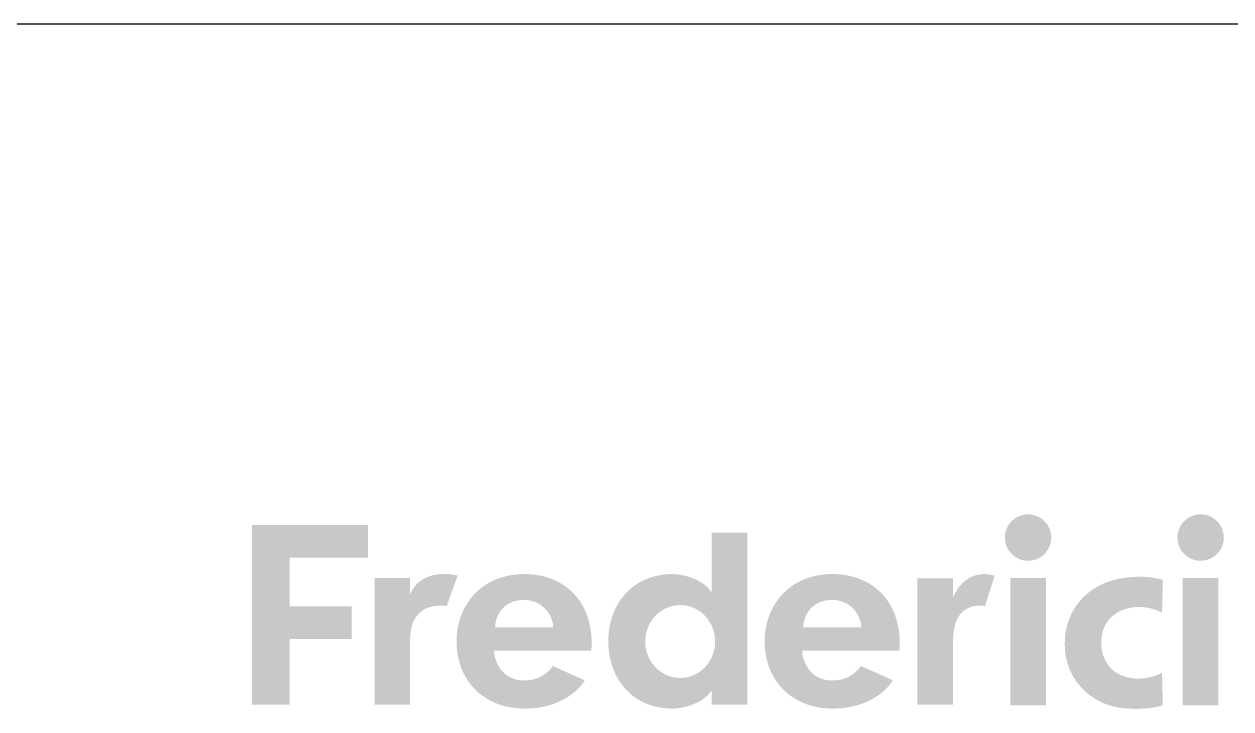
# Model space of a CAD drawing. Header units: millimetres. Extents: x 0 to 2575, y 0 to 3642.
# Drawn here: x 2131.1 to 2414.4, y 190.6 to 351.4 of the extents above; entities that cross this region are included whole.
import ezdxf

# ---------------------------------------------------------------- set-up
doc = ezdxf.new("R2010")
doc.units = ezdxf.units.MM
doc.layers.add('4501 Delphi Corner module 120 x 85 cm - L', color=7, linetype='Continuous', true_color=0x000000)

msp = doc.modelspace()

# ---------------------------------------------------------------- hatches: boundary and pattern name
at = {"layer": '4501 Delphi Corner module 120 x 85 cm - L', "true_color": 0x1d1d1b, "extrusion": (0, 0, -1)}
for points in [[(-2366.83, 225.42), (-2366.69, 225.42), (-2366.55, 225.43), (-2366.41, 225.44), (-2366.27, 225.45), (-2366.14, 225.47), (-2366, 225.49), (-2365.87, 225.51), (-2365.73, 225.53), (-2365.6, 225.56), (-2365.47, 225.59), (-2365.34, 225.63), (-2365.21, 225.67), (-2365.08, 225.71), (-2364.96, 225.75), (-2364.83, 225.8), (-2364.71, 225.85), (-2364.59, 225.9), (-2364.47, 225.96), (-2364.35, 226.02), (-2364.24, 226.08), (-2364.12, 226.15), (-2364.01, 226.21), (-2363.9, 226.28), (-2363.79, 226.35), (-2363.68, 226.43), (-2363.57, 226.51), (-2363.47, 226.59), (-2363.37, 226.67), (-2363.27, 226.75), (-2363.17, 226.84), (-2363.07, 226.93), (-2362.98, 227.02), (-2362.89, 227.11), (-2362.8, 227.21), (-2362.71, 227.31), (-2362.63, 227.41), (-2362.55, 227.51), (-2362.47, 227.61), (-2362.39, 227.72), (-2362.32, 227.82), (-2362.24, 227.93), (-2362.17, 228.05), (-2362.11, 228.16), (-2362.04, 228.27), (-2361.98, 228.39), (-2361.92, 228.51), (-2361.87, 228.63), (-2361.81, 228.75), (-2361.76, 228.87), (-2361.72, 229), (-2361.67, 229.12), (-2361.63, 229.25), (-2361.59, 229.38), (-2361.56, 229.51), (-2361.53, 229.64), (-2361.5, 229.77), (-2361.47, 229.9), (-2361.45, 230.04), (-2361.43, 230.17), (-2361.41, 230.31), (-2361.4, 230.45), (-2361.39, 230.59), (-2361.39, 230.73), (-2361.39, 230.87), (-2361.39, 231.01), (-2361.39, 231.15), (-2361.4, 231.28), (-2361.41, 231.42), (-2361.43, 231.56), (-2361.45, 231.69), (-2361.47, 231.83), (-2361.5, 231.96), (-2361.53, 232.09), (-2361.56, 232.22), (-2361.59, 232.35), (-2361.63, 232.48), (-2361.67, 232.61), (-2361.72, 232.74), (-2361.76, 232.86), (-2361.81, 232.98), (-2361.87, 233.1), (-2361.92, 233.22), (-2361.98, 233.34), (-2362.04, 233.46), (-2362.11, 233.57), (-2362.17, 233.69), (-2362.24, 233.8), (-2362.32, 233.91), (-2362.39, 234.01), (-2362.47, 234.12), (-2362.55, 234.22), (-2362.63, 234.33), (-2362.71, 234.43), (-2362.8, 234.52), (-2362.89, 234.62), (-2362.98, 234.71), (-2363.07, 234.8), (-2363.17, 234.89), (-2363.27, 234.98), (-2363.37, 235.06), (-2363.47, 235.15), (-2363.57, 235.23), (-2363.68, 235.3), (-2363.79, 235.38), (-2363.9, 235.45), (-2364.01, 235.52), (-2364.12, 235.59), (-2364.24, 235.65), (-2364.35, 235.71), (-2364.47, 235.77), (-2364.59, 235.83), (-2364.71, 235.88), (-2364.83, 235.93), (-2364.96, 235.98), (-2365.08, 236.02), (-2365.21, 236.06), (-2365.34, 236.1), (-2365.47, 236.14), (-2365.6, 236.17), (-2365.73, 236.2), (-2365.87, 236.22), (-2366, 236.25), (-2366.14, 236.26), (-2366.27, 236.28), (-2366.41, 236.29), (-2366.55, 236.3), (-2366.69, 236.31), (-2366.83, 236.31), (-2366.97, 236.31), (-2367.11, 236.3), (-2367.25, 236.29), (-2367.38, 236.28), (-2367.52, 236.26), (-2367.66, 236.25), (-2367.79, 236.22), (-2367.92, 236.2), (-2368.06, 236.17), (-2368.19, 236.14), (-2368.32, 236.1), (-2368.44, 236.06), (-2368.57, 236.02), (-2368.7, 235.98), (-2368.82, 235.93), (-2368.94, 235.88), (-2369.07, 235.83), (-2369.19, 235.77), (-2369.3, 235.71), (-2369.42, 235.65), (-2369.53, 235.59), (-2369.65, 235.52), (-2369.76, 235.45), (-2369.87, 235.38), (-2369.98, 235.3), (-2370.08, 235.23), (-2370.19, 235.15), (-2370.29, 235.06), (-2370.39, 234.98), (-2370.49, 234.89), (-2370.58, 234.8), (-2370.67, 234.71), (-2370.77, 234.62), (-2370.85, 234.52), (-2370.94, 234.43), (-2371.03, 234.33), (-2371.11, 234.22), (-2371.19, 234.12), (-2371.27, 234.01), (-2371.34, 233.91), (-2371.41, 233.8), (-2371.48, 233.69), (-2371.55, 233.57), (-2371.61, 233.46), (-2371.67, 233.34), (-2371.73, 233.22), (-2371.79, 233.1), (-2371.84, 232.98), (-2371.89, 232.86), (-2371.94, 232.74), (-2371.98, 232.61), (-2372.03, 232.48), (-2372.06, 232.35), (-2372.1, 232.22), (-2372.13, 232.09), (-2372.16, 231.96), (-2372.19, 231.83), (-2372.21, 231.69), (-2372.23, 231.56), (-2372.24, 231.42), (-2372.25, 231.28), (-2372.26, 231.15), (-2372.27, 231.01), (-2372.27, 230.87), (-2372.27, 230.73), (-2372.26, 230.59), (-2372.25, 230.45), (-2372.24, 230.31), (-2372.23, 230.17), (-2372.21, 230.04), (-2372.19, 229.9), (-2372.16, 229.77), (-2372.13, 229.64), (-2372.1, 229.51), (-2372.06, 229.38), (-2372.03, 229.25), (-2371.98, 229.12), (-2371.94, 229), (-2371.89, 228.87), (-2371.84, 228.75), (-2371.79, 228.63), (-2371.73, 228.51), (-2371.67, 228.39), (-2371.61, 228.27), (-2371.55, 228.16), (-2371.48, 228.05), (-2371.41, 227.93), (-2371.34, 227.82), (-2371.27, 227.72), (-2371.19, 227.61), (-2371.11, 227.51), (-2371.03, 227.41), (-2370.94, 227.31), (-2370.85, 227.21), (-2370.77, 227.11), (-2370.67, 227.02), (-2370.58, 226.93), (-2370.49, 226.84), (-2370.39, 226.75), (-2370.29, 226.67), (-2370.19, 226.59), (-2370.08, 226.51), (-2369.98, 226.43), (-2369.87, 226.35), (-2369.76, 226.28), (-2369.65, 226.21), (-2369.53, 226.15), (-2369.42, 226.08), (-2369.3, 226.02), (-2369.19, 225.96), (-2369.07, 225.9), (-2368.94, 225.85), (-2368.82, 225.8), (-2368.7, 225.75), (-2368.57, 225.71), (-2368.44, 225.67), (-2368.32, 225.63), (-2368.19, 225.59), (-2368.06, 225.56), (-2367.92, 225.53), (-2367.79, 225.51), (-2367.66, 225.49), (-2367.52, 225.47), (-2367.38, 225.45), (-2367.25, 225.44), (-2367.11, 225.43), (-2366.97, 225.42)], [(-2407.34, 225.42), (-2407.2, 225.42), (-2407.06, 225.43), (-2406.92, 225.44), (-2406.78, 225.45), (-2406.64, 225.47), (-2406.51, 225.49), (-2406.37, 225.51), (-2406.24, 225.53), (-2406.11, 225.56), (-2405.98, 225.59), (-2405.85, 225.63), (-2405.72, 225.67), (-2405.59, 225.71), (-2405.47, 225.75), (-2405.34, 225.8), (-2405.22, 225.85), (-2405.1, 225.9), (-2404.98, 225.96), (-2404.86, 226.02), (-2404.74, 226.08), (-2404.63, 226.15), (-2404.52, 226.21), (-2404.4, 226.28), (-2404.3, 226.35), (-2404.19, 226.43), (-2404.08, 226.51), (-2403.98, 226.59), (-2403.88, 226.67), (-2403.78, 226.75), (-2403.68, 226.84), (-2403.58, 226.93), (-2403.49, 227.02), (-2403.4, 227.11), (-2403.31, 227.21), (-2403.22, 227.31), (-2403.14, 227.41), (-2403.06, 227.51), (-2402.98, 227.61), (-2402.9, 227.72), (-2402.82, 227.82), (-2402.75, 227.93), (-2402.68, 228.05), (-2402.62, 228.16), (-2402.55, 228.27), (-2402.49, 228.39), (-2402.43, 228.51), (-2402.38, 228.63), (-2402.32, 228.75), (-2402.27, 228.87), (-2402.22, 229), (-2402.18, 229.12), (-2402.14, 229.25), (-2402.1, 229.38), (-2402.07, 229.51), (-2402.03, 229.64), (-2402, 229.77), (-2401.98, 229.9), (-2401.96, 230.04), (-2401.94, 230.17), (-2401.92, 230.31), (-2401.91, 230.45), (-2401.9, 230.59), (-2401.9, 230.73), (-2401.89, 230.87), (-2401.9, 231.01), (-2401.9, 231.15), (-2401.91, 231.28), (-2401.92, 231.42), (-2401.94, 231.56), (-2401.96, 231.69), (-2401.98, 231.83), (-2402, 231.96), (-2402.03, 232.09), (-2402.07, 232.22), (-2402.1, 232.35), (-2402.14, 232.48), (-2402.18, 232.61), (-2402.22, 232.74), (-2402.27, 232.86), (-2402.32, 232.98), (-2402.38, 233.1), (-2402.43, 233.22), (-2402.49, 233.34), (-2402.55, 233.46), (-2402.62, 233.57), (-2402.68, 233.69), (-2402.75, 233.8), (-2402.82, 233.91), (-2402.9, 234.01), (-2402.98, 234.12), (-2403.06, 234.22), (-2403.14, 234.33), (-2403.22, 234.43), (-2403.31, 234.52), (-2403.4, 234.62), (-2403.49, 234.71), (-2403.58, 234.8), (-2403.68, 234.89), (-2403.78, 234.98), (-2403.88, 235.06), (-2403.98, 235.15), (-2404.08, 235.23), (-2404.19, 235.3), (-2404.3, 235.38), (-2404.4, 235.45), (-2404.52, 235.52), (-2404.63, 235.59), (-2404.74, 235.65), (-2404.86, 235.71), (-2404.98, 235.77), (-2405.1, 235.83), (-2405.22, 235.88), (-2405.34, 235.93), (-2405.47, 235.98), (-2405.59, 236.02), (-2405.72, 236.06), (-2405.85, 236.1), (-2405.98, 236.14), (-2406.11, 236.17), (-2406.24, 236.2), (-2406.37, 236.22), (-2406.51, 236.25), (-2406.64, 236.26), (-2406.78, 236.28), (-2406.92, 236.29), (-2407.06, 236.3), (-2407.2, 236.31), (-2407.34, 236.31), (-2407.48, 236.31), (-2407.62, 236.3), (-2407.75, 236.29), (-2407.89, 236.28), (-2408.03, 236.26), (-2408.16, 236.25), (-2408.3, 236.22), (-2408.43, 236.2), (-2408.56, 236.17), (-2408.69, 236.14), (-2408.82, 236.1), (-2408.95, 236.06), (-2409.08, 236.02), (-2409.21, 235.98), (-2409.33, 235.93), (-2409.45, 235.88), (-2409.57, 235.83), (-2409.69, 235.77), (-2409.81, 235.71), (-2409.93, 235.65), (-2410.04, 235.59), (-2410.16, 235.52), (-2410.27, 235.45), (-2410.38, 235.38), (-2410.48, 235.3), (-2410.59, 235.23), (-2410.69, 235.15), (-2410.8, 235.06), (-2410.9, 234.98), (-2410.99, 234.89), (-2411.09, 234.8), (-2411.18, 234.71), (-2411.27, 234.62), (-2411.36, 234.52), (-2411.45, 234.43), (-2411.53, 234.33), (-2411.62, 234.22), (-2411.7, 234.12), (-2411.77, 234.01), (-2411.85, 233.91), (-2411.92, 233.8), (-2411.99, 233.69), (-2412.06, 233.57), (-2412.12, 233.46), (-2412.18, 233.34), (-2412.24, 233.22), (-2412.3, 233.1), (-2412.35, 232.98), (-2412.4, 232.86), (-2412.45, 232.74), (-2412.49, 232.61), (-2412.53, 232.48), (-2412.57, 232.35), (-2412.61, 232.22), (-2412.64, 232.09), (-2412.67, 231.96), (-2412.69, 231.83), (-2412.72, 231.69), (-2412.74, 231.56), (-2412.75, 231.42), (-2412.76, 231.28), (-2412.77, 231.15), (-2412.78, 231.01), (-2412.78, 230.87), (-2412.78, 230.73), (-2412.77, 230.59), (-2412.76, 230.45), (-2412.75, 230.31), (-2412.74, 230.17), (-2412.72, 230.04), (-2412.69, 229.9), (-2412.67, 229.77), (-2412.64, 229.64), (-2412.61, 229.51), (-2412.57, 229.38), (-2412.53, 229.25), (-2412.49, 229.12), (-2412.45, 229), (-2412.4, 228.87), (-2412.35, 228.75), (-2412.3, 228.63), (-2412.24, 228.51), (-2412.18, 228.39), (-2412.12, 228.27), (-2412.06, 228.16), (-2411.99, 228.05), (-2411.92, 227.93), (-2411.85, 227.82), (-2411.77, 227.72), (-2411.7, 227.61), (-2411.62, 227.51), (-2411.53, 227.41), (-2411.45, 227.31), (-2411.36, 227.21), (-2411.27, 227.11), (-2411.18, 227.02), (-2411.09, 226.93), (-2410.99, 226.84), (-2410.9, 226.75), (-2410.8, 226.67), (-2410.69, 226.59), (-2410.59, 226.51), (-2410.48, 226.43), (-2410.38, 226.35), (-2410.27, 226.28), (-2410.16, 226.21), (-2410.04, 226.15), (-2409.93, 226.08), (-2409.81, 226.02), (-2409.69, 225.96), (-2409.57, 225.9), (-2409.45, 225.85), (-2409.33, 225.8), (-2409.21, 225.75), (-2409.08, 225.71), (-2408.95, 225.67), (-2408.82, 225.63), (-2408.69, 225.59), (-2408.56, 225.56), (-2408.43, 225.53), (-2408.3, 225.51), (-2408.16, 225.49), (-2408.03, 225.47), (-2407.89, 225.45), (-2407.75, 225.44), (-2407.62, 225.43), (-2407.48, 225.42)], [(-2371.01, 191.44), (-2362.65, 191.44), (-2362.65, 221.36), (-2371.01, 221.36)], [(-2398.29, 199.12), (-2397.97, 198.95), (-2397.64, 198.8), (-2397.31, 198.66), (-2396.97, 198.52), (-2396.62, 198.4), (-2396.28, 198.29), (-2395.92, 198.18), (-2395.57, 198.09), (-2395.21, 198.01), (-2394.86, 197.94), (-2394.49, 197.88), (-2394.13, 197.83), (-2393.77, 197.79), (-2393.41, 197.76), (-2393.04, 197.74), (-2392.68, 197.74), (-2392.46, 197.74), (-2392.24, 197.75), (-2392.02, 197.76), (-2391.8, 197.77), (-2391.59, 197.79), (-2391.37, 197.82), (-2391.16, 197.84), (-2390.95, 197.88), (-2390.74, 197.91), (-2390.53, 197.95), (-2390.33, 198), (-2390.12, 198.05), (-2389.92, 198.1), (-2389.72, 198.16), (-2389.53, 198.22), (-2389.33, 198.29), (-2389.14, 198.36), (-2388.95, 198.43), (-2388.76, 198.51), (-2388.58, 198.59), (-2388.39, 198.67), (-2388.21, 198.76), (-2388.04, 198.86), (-2387.86, 198.95), (-2387.69, 199.05), (-2387.52, 199.16), (-2387.36, 199.27), (-2387.2, 199.38), (-2387.04, 199.49), (-2386.88, 199.61), (-2386.73, 199.73), (-2386.58, 199.86), (-2386.49, 199.95), (-2386.4, 200.04), (-2386.3, 200.14), (-2386.2, 200.24), (-2386.09, 200.36), (-2385.99, 200.48), (-2385.88, 200.6), (-2385.78, 200.74), (-2385.67, 200.88), (-2385.56, 201.02), (-2385.45, 201.18), (-2385.35, 201.34), (-2385.24, 201.51), (-2385.14, 201.68), (-2385.03, 201.87), (-2384.94, 202.06), (-2384.84, 202.26), (-2384.75, 202.46), (-2384.66, 202.68), (-2384.57, 202.9), (-2384.49, 203.13), (-2384.41, 203.36), (-2384.34, 203.61), (-2384.28, 203.86), (-2384.22, 204.12), (-2384.16, 204.39), (-2384.12, 204.67), (-2384.08, 204.96), (-2384.05, 205.25), (-2384.03, 205.55), (-2384.01, 205.86), (-2384.01, 206.18), (-2384.01, 206.49), (-2384.03, 206.79), (-2384.05, 207.08), (-2384.08, 207.36), (-2384.11, 207.64), (-2384.16, 207.9), (-2384.2, 208.16), (-2384.26, 208.41), (-2384.32, 208.66), (-2384.39, 208.89), (-2384.46, 209.12), (-2384.54, 209.34), (-2384.62, 209.55), (-2384.71, 209.76), (-2384.79, 209.96), (-2384.89, 210.15), (-2384.98, 210.33), (-2385.08, 210.5), (-2385.17, 210.67), (-2385.27, 210.83), (-2385.38, 210.99), (-2385.48, 211.14), (-2385.58, 211.28), (-2385.68, 211.41), (-2385.78, 211.54), (-2385.88, 211.66), (-2385.98, 211.77), (-2386.08, 211.88), (-2386.18, 211.98), (-2386.27, 212.07), (-2386.36, 212.16), (-2386.45, 212.24), (-2386.6, 212.38), (-2386.77, 212.52), (-2386.93, 212.65), (-2387.1, 212.78), (-2387.27, 212.9), (-2387.44, 213.02), (-2387.61, 213.14), (-2387.79, 213.25), (-2387.97, 213.36), (-2388.15, 213.46), (-2388.34, 213.56), (-2388.53, 213.65), (-2388.72, 213.74), (-2388.91, 213.82), (-2389.11, 213.9), (-2389.31, 213.97), (-2389.51, 214.04), (-2389.71, 214.11), (-2389.92, 214.17), (-2390.13, 214.23), (-2390.34, 214.28), (-2390.55, 214.33), (-2390.77, 214.37), (-2390.99, 214.41), (-2391.21, 214.44), (-2391.43, 214.47), (-2391.66, 214.5), (-2391.89, 214.52), (-2392.12, 214.53), (-2392.35, 214.55), (-2392.59, 214.55), (-2392.82, 214.56), (-2393.18, 214.55), (-2393.54, 214.53), (-2393.9, 214.51), (-2394.25, 214.47), (-2394.6, 214.42), (-2394.95, 214.36), (-2395.29, 214.3), (-2395.64, 214.22), (-2395.98, 214.13), (-2396.32, 214.03), (-2396.65, 213.92), (-2396.99, 213.79), (-2397.32, 213.66), (-2397.64, 213.52), (-2397.97, 213.37), (-2398.29, 213.2), (-2398.45, 220.92), (-2398.13, 221.01), (-2397.81, 221.1), (-2397.49, 221.17), (-2397.17, 221.25), (-2396.85, 221.31), (-2396.52, 221.37), (-2396.2, 221.43), (-2395.87, 221.48), (-2395.53, 221.52), (-2395.2, 221.56), (-2394.86, 221.59), (-2394.52, 221.61), (-2393.83, 221.65), (-2393.12, 221.66), (-2392.13, 221.64), (-2391.64, 221.62), (-2391.16, 221.59), (-2390.68, 221.55), (-2390.22, 221.51), (-2389.75, 221.45), (-2389.3, 221.39), (-2388.85, 221.32), (-2388.41, 221.23), (-2387.97, 221.15), (-2387.54, 221.05), (-2387.12, 220.94), (-2386.7, 220.83), (-2386.29, 220.71), (-2385.89, 220.57), (-2385.49, 220.43), (-2385.1, 220.29), (-2384.72, 220.13), (-2384.34, 219.97), (-2383.97, 219.79), (-2383.6, 219.61), (-2383.24, 219.42), (-2382.89, 219.22), (-2382.55, 219.02), (-2382.21, 218.8), (-2381.88, 218.58), (-2381.56, 218.35), (-2381.24, 218.11), (-2380.93, 217.86), (-2380.63, 217.61), (-2380.33, 217.34), (-2380.12, 217.15), (-2379.91, 216.94), (-2379.69, 216.73), (-2379.48, 216.5), (-2379.27, 216.27), (-2379.05, 216.02), (-2378.84, 215.77), (-2378.63, 215.51), (-2378.42, 215.23), (-2378.21, 214.95), (-2378.01, 214.66), (-2377.81, 214.35), (-2377.61, 214.04), (-2377.42, 213.71), (-2377.24, 213.38), (-2377.06, 213.03), (-2376.88, 212.68), (-2376.72, 212.31), (-2376.56, 211.93), (-2376.41, 211.54), (-2376.27, 211.14), (-2376.13, 210.73), (-2376.01, 210.31), (-2375.9, 209.87), (-2375.8, 209.43), (-2375.71, 208.97), (-2375.63, 208.5), (-2375.57, 208.02), (-2375.52, 207.53), (-2375.48, 207.02), (-2375.46, 206.51), (-2375.45, 205.98), (-2375.46, 205.57), (-2375.47, 205.16), (-2375.49, 204.75), (-2375.52, 204.35), (-2375.56, 203.95), (-2375.61, 203.56), (-2375.67, 203.17), (-2375.74, 202.79), (-2375.82, 202.41), (-2375.9, 202.04), (-2376, 201.67), (-2376.1, 201.3), (-2376.21, 200.94), (-2376.33, 200.58), (-2376.46, 200.23), (-2376.6, 199.88), (-2376.75, 199.54), (-2376.91, 199.2), (-2377.07, 198.87), (-2377.25, 198.54), (-2377.43, 198.22), (-2377.62, 197.9), (-2377.82, 197.58), (-2378.03, 197.27), (-2378.25, 196.96), (-2378.48, 196.66), (-2378.72, 196.37), (-2378.96, 196.08), (-2379.21, 195.79), (-2379.48, 195.51), (-2379.75, 195.23), (-2380.03, 194.96), (-2380.32, 194.69), (-2380.61, 194.42), (-2380.91, 194.17), (-2381.22, 193.93), (-2381.53, 193.69), (-2381.84, 193.46), (-2382.16, 193.25), (-2382.49, 193.04), (-2382.82, 192.84), (-2383.15, 192.65), (-2383.5, 192.47), (-2383.84, 192.29), (-2384.2, 192.13), (-2384.56, 191.97), (-2384.92, 191.83), (-2385.29, 191.69), (-2385.67, 191.56), (-2386.06, 191.44), (-2386.45, 191.33), (-2386.84, 191.22), (-2387.25, 191.13), (-2387.66, 191.04), (-2388.08, 190.96), (-2388.5, 190.9), (-2388.93, 190.83), (-2389.37, 190.78), (-2389.82, 190.74), (-2390.27, 190.7), (-2390.74, 190.67), (-2391.2, 190.65), (-2392.17, 190.63), (-2393.02, 190.65), (-2393.85, 190.69), (-2394.67, 190.75), (-2395.07, 190.8), (-2395.47, 190.85), (-2395.86, 190.9), (-2396.24, 190.97), (-2396.62, 191.04), (-2397, 191.11), (-2397.37, 191.2), (-2397.74, 191.29), (-2398.1, 191.38), (-2398.45, 191.49)], [(-2411.52, 191.44), (-2403.16, 191.44), (-2403.16, 221.36), (-2411.52, 221.36)]]:
    msp.add_hatch(color=179, dxfattribs=at).paths.add_polyline_path(points, flags=0)
at = {"layer": '4501 Delphi Corner module 120 x 85 cm - L', "true_color": 0x1d1d1b}
for points in [[(2211.89, 226.18), (2193.48, 226.18), (2193.48, 214.69), (2208.05, 214.69), (2208.05, 207.07), (2193.48, 207.07), (2193.48, 191.65), (2184.63, 191.65), (2184.63, 233.8), (2211.89, 233.8)], [(2232.93, 221.92), (2232.79, 221.96), (2232.64, 221.99), (2232.49, 222.03), (2232.34, 222.06), (2232.03, 222.12), (2231.71, 222.17), (2231.38, 222.22), (2231.03, 222.25), (2230.68, 222.28), (2230.31, 222.3), (2229.94, 222.31), (2229.57, 222.32), (2229.21, 222.31), (2228.85, 222.29), (2228.5, 222.25), (2228.15, 222.21), (2227.81, 222.16), (2227.47, 222.1), (2227.15, 222.02), (2226.98, 221.98), (2226.82, 221.94), (2226.66, 221.89), (2226.51, 221.84), (2226.35, 221.79), (2226.2, 221.74), (2226.05, 221.68), (2225.9, 221.62), (2225.75, 221.56), (2225.6, 221.49), (2225.46, 221.43), (2225.31, 221.36), (2225.17, 221.29), (2225.03, 221.21), (2224.89, 221.14), (2224.76, 221.06), (2224.63, 220.97), (2224.49, 220.89), (2224.37, 220.8), (2224.24, 220.71), (2224.11, 220.62), (2223.99, 220.53), (2223.87, 220.43), (2223.75, 220.33), (2223.63, 220.23), (2223.52, 220.12), (2223.41, 220.02), (2223.3, 219.91), (2223.19, 219.79), (2223.09, 219.68), (2222.98, 219.56), (2222.88, 219.44), (2222.78, 219.32), (2222.69, 219.2), (2222.59, 219.07), (2222.5, 218.94), (2222.42, 218.81), (2222.33, 218.68), (2222.25, 218.54), (2222.17, 218.4), (2222.09, 218.26), (2222.01, 218.12), (2221.94, 217.98), (2221.87, 217.83), (2221.8, 217.68), (2221.74, 217.52), (2221.74, 221.34), (2213.44, 221.34), (2213.44, 191.65), (2221.74, 191.65), (2221.74, 205.91), (2221.74, 206.71), (2221.75, 207.11), (2221.77, 207.53), (2221.8, 207.95), (2221.84, 208.38), (2221.9, 208.8), (2221.93, 209.02), (2221.97, 209.23), (2222.01, 209.44), (2222.06, 209.66), (2222.11, 209.87), (2222.17, 210.08), (2222.23, 210.29), (2222.3, 210.5), (2222.37, 210.71), (2222.45, 210.92), (2222.54, 211.12), (2222.64, 211.33), (2222.74, 211.53), (2222.85, 211.73), (2222.91, 211.83), (2222.97, 211.92), (2223.03, 212.02), (2223.09, 212.12), (2223.16, 212.21), (2223.23, 212.31), (2223.3, 212.4), (2223.37, 212.5), (2223.45, 212.59), (2223.52, 212.68), (2223.6, 212.77), (2223.68, 212.86), (2223.76, 212.95), (2223.85, 213.03), (2223.93, 213.11), (2224.01, 213.19), (2224.09, 213.27), (2224.18, 213.34), (2224.26, 213.41), (2224.35, 213.48), (2224.44, 213.55), (2224.52, 213.61), (2224.61, 213.68), (2224.7, 213.74), (2224.79, 213.8), (2224.88, 213.86), (2224.97, 213.91), (2225.06, 213.96), (2225.24, 214.07), (2225.42, 214.16), (2225.6, 214.25), (2225.78, 214.33), (2225.97, 214.4), (2226.15, 214.47), (2226.33, 214.53), (2226.52, 214.59), (2226.7, 214.64), (2226.88, 214.68), (2227.06, 214.72), (2227.24, 214.75), (2227.41, 214.78), (2227.59, 214.81), (2227.76, 214.83), (2227.93, 214.85), (2228.1, 214.87), (2228.26, 214.88), (2228.58, 214.89), (2228.88, 214.9), (2229.08, 214.9), (2229.28, 214.89), (2229.47, 214.88), (2229.65, 214.87), (2229.83, 214.85), (2230, 214.83), (2230.17, 214.81), (2230.34, 214.79)], [(2358.98, 221.89), (2358.73, 221.97), (2358.47, 222.04), (2358.34, 222.08), (2358.2, 222.11), (2358.06, 222.14), (2357.92, 222.17), (2357.78, 222.19), (2357.63, 222.21), (2357.48, 222.23), (2357.33, 222.25), (2357.18, 222.26), (2357.02, 222.27), (2356.86, 222.28), (2356.7, 222.28), (2356.54, 222.28), (2356.38, 222.27), (2356.22, 222.27), (2356.07, 222.26), (2355.92, 222.24), (2355.76, 222.23), (2355.61, 222.21), (2355.47, 222.19), (2355.32, 222.17), (2355.17, 222.14), (2355.03, 222.11), (2354.89, 222.08), (2354.75, 222.05), (2354.61, 222.01), (2354.48, 221.98), (2354.34, 221.94), (2354.21, 221.89), (2354.08, 221.85), (2353.95, 221.8), (2353.82, 221.75), (2353.7, 221.7), (2353.57, 221.64), (2353.45, 221.59), (2353.33, 221.53), (2353.21, 221.47), (2353.1, 221.4), (2352.98, 221.34), (2352.87, 221.27), (2352.76, 221.2), (2352.65, 221.13), (2352.54, 221.05), (2352.43, 220.98), (2352.38, 220.94), (2352.32, 220.9), (2352.19, 220.81), (2352.03, 220.69), (2351.86, 220.55), (2351.68, 220.38), (2351.48, 220.19), (2351.27, 219.98), (2351.16, 219.87), (2351.05, 219.74), (2350.94, 219.62), (2350.83, 219.48), (2350.71, 219.34), (2350.6, 219.19), (2350.48, 219.04), (2350.36, 218.87), (2350.25, 218.7), (2350.13, 218.53), (2350.01, 218.35), (2349.9, 218.16), (2349.78, 217.96), (2349.67, 217.76), (2349.56, 217.54), (2349.45, 217.33), (2349.34, 217.1), (2349.23, 216.87), (2349.23, 221.32), (2340.86, 221.32), (2340.86, 191.65), (2349.23, 191.65), (2349.23, 205.9), (2349.23, 206.69), (2349.26, 207.52), (2349.28, 207.94), (2349.32, 208.36), (2349.37, 208.79), (2349.43, 209.22), (2349.47, 209.43), (2349.51, 209.64), (2349.55, 209.86), (2349.6, 210.07), (2349.66, 210.28), (2349.72, 210.49), (2349.78, 210.7), (2349.85, 210.9), (2349.93, 211.11), (2350.01, 211.31), (2350.1, 211.51), (2350.2, 211.71), (2350.3, 211.91), (2350.41, 212.1), (2350.53, 212.29), (2350.59, 212.39), (2350.65, 212.48), (2350.72, 212.58), (2350.79, 212.67), (2350.86, 212.76), (2350.93, 212.85), (2351, 212.93), (2351.07, 213.01), (2351.14, 213.09), (2351.21, 213.17), (2351.28, 213.25), (2351.36, 213.32), (2351.43, 213.4), (2351.51, 213.46), (2351.58, 213.53), (2351.66, 213.6), (2351.73, 213.66), (2351.81, 213.72), (2351.89, 213.78), (2351.97, 213.84), (2352.04, 213.89), (2352.12, 213.95), (2352.2, 214), (2352.28, 214.05), (2352.36, 214.1), (2352.44, 214.14), (2352.52, 214.19), (2352.6, 214.23), (2352.76, 214.31), (2352.92, 214.38), (2353.08, 214.45), (2353.24, 214.51), (2353.39, 214.57), (2353.55, 214.62), (2353.71, 214.66), (2353.87, 214.7), (2354.02, 214.74), (2354.18, 214.77), (2354.33, 214.79), (2354.48, 214.81), (2354.63, 214.83), (2354.77, 214.85), (2354.91, 214.86), (2355.05, 214.87), (2355.19, 214.87), (2355.45, 214.88), (2355.63, 214.88), (2355.8, 214.87), (2355.96, 214.86), (2356.12, 214.85), (2356.28, 214.83), (2356.43, 214.81), (2356.58, 214.79), (2356.72, 214.77)]]:
    msp.add_hatch(color=179, dxfattribs=at).paths.add_polyline_path(points, flags=0)
at = {"layer": '4501 Delphi Corner module 120 x 85 cm - L', "true_color": 0x1d1d1b, "extrusion": (0, 0, -1)}
h = msp.add_hatch(color=179, dxfattribs=at)
h.paths.add_polyline_path([(-2292.54, 191.65), (-2292.54, 194.98), (-2292.44, 194.83), (-2292.33, 194.68), (-2292.22, 194.54), (-2292.11, 194.4), (-2291.99, 194.26), (-2291.87, 194.12), (-2291.75, 193.99), (-2291.63, 193.87), (-2291.5, 193.74), (-2291.37, 193.62), (-2291.23, 193.5), (-2291.1, 193.38), (-2290.96, 193.27), (-2290.82, 193.16), (-2290.68, 193.05), (-2290.53, 192.95), (-2290.38, 192.84), (-2290.24, 192.74), (-2290.09, 192.65), (-2289.93, 192.55), (-2289.63, 192.37), (-2289.31, 192.2), (-2289, 192.04), (-2288.68, 191.9), (-2288.35, 191.76), (-2288.03, 191.63), (-2287.71, 191.51), (-2287.38, 191.4), (-2287.06, 191.29), (-2286.74, 191.2), (-2286.42, 191.12), (-2286.11, 191.04), (-2285.81, 190.97), (-2285.5, 190.91), (-2285.21, 190.86), (-2284.93, 190.82), (-2284.65, 190.78), (-2284.38, 190.75), (-2284.12, 190.73), (-2283.88, 190.71), (-2283.65, 190.7), (-2283.43, 190.7), (-2282.99, 190.7), (-2282.55, 190.72), (-2282.12, 190.74), (-2281.7, 190.78), (-2281.28, 190.82), (-2280.87, 190.88), (-2280.47, 190.94), (-2280.07, 191.02), (-2279.67, 191.1), (-2279.28, 191.19), (-2278.9, 191.29), (-2278.52, 191.4), (-2278.15, 191.52), (-2277.79, 191.65), (-2277.43, 191.79), (-2277.08, 191.93), (-2276.73, 192.08), (-2276.39, 192.25), (-2276.06, 192.41), (-2275.73, 192.59), (-2275.41, 192.78), (-2275.1, 192.97), (-2274.79, 193.17), (-2274.49, 193.38), (-2274.19, 193.59), (-2273.9, 193.82), (-2273.62, 194.05), (-2273.35, 194.28), (-2273.08, 194.53), (-2272.82, 194.78), (-2272.56, 195.04), (-2272.32, 195.3), (-2272.08, 195.57), (-2271.84, 195.85), (-2271.62, 196.13), (-2271.4, 196.42), (-2271.18, 196.71), (-2270.98, 197.01), (-2270.78, 197.32), (-2270.59, 197.63), (-2270.4, 197.95), (-2270.23, 198.27), (-2270.06, 198.6), (-2269.9, 198.93), (-2269.74, 199.27), (-2269.6, 199.62), (-2269.46, 199.96), (-2269.33, 200.32), (-2269.2, 200.67), (-2269.09, 201.04), (-2268.98, 201.4), (-2268.88, 201.77), (-2268.78, 202.15), (-2268.7, 202.52), (-2268.62, 202.91), (-2268.55, 203.29), (-2268.49, 203.68), (-2268.44, 204.07), (-2268.39, 204.47), (-2268.35, 204.87), (-2268.33, 205.27), (-2268.3, 205.67), (-2268.29, 206.08), (-2268.29, 206.49), (-2268.29, 206.9), (-2268.3, 207.31), (-2268.33, 207.72), (-2268.35, 208.12), (-2268.39, 208.52), (-2268.44, 208.91), (-2268.49, 209.31), (-2268.55, 209.7), (-2268.62, 210.08), (-2268.7, 210.46), (-2268.78, 210.84), (-2268.88, 211.21), (-2268.98, 211.58), (-2269.09, 211.95), (-2269.2, 212.31), (-2269.33, 212.67), (-2269.46, 213.02), (-2269.6, 213.37), (-2269.74, 213.71), (-2269.9, 214.05), (-2270.06, 214.38), (-2270.23, 214.71), (-2270.4, 215.04), (-2270.59, 215.35), (-2270.78, 215.66), (-2270.98, 215.97), (-2271.18, 216.27), (-2271.4, 216.57), (-2271.62, 216.86), (-2271.84, 217.14), (-2272.08, 217.42), (-2272.32, 217.69), (-2272.56, 217.95), (-2272.82, 218.21), (-2273.08, 218.46), (-2273.35, 218.7), (-2273.62, 218.94), (-2273.9, 219.17), (-2274.19, 219.39), (-2274.49, 219.61), (-2274.79, 219.81), (-2275.1, 220.02), (-2275.41, 220.21), (-2275.73, 220.39), (-2276.06, 220.57), (-2276.39, 220.74), (-2276.73, 220.9), (-2277.08, 221.05), (-2277.43, 221.2), (-2277.79, 221.34), (-2278.15, 221.46), (-2278.52, 221.58), (-2278.9, 221.69), (-2279.28, 221.79), (-2279.67, 221.89), (-2280.07, 221.97), (-2280.47, 222.04), (-2280.87, 222.11), (-2281.28, 222.16), (-2281.7, 222.21), (-2282.12, 222.24), (-2282.55, 222.27), (-2282.99, 222.28), (-2283.43, 222.29), (-2283.65, 222.28), (-2283.88, 222.27), (-2284.12, 222.26), (-2284.38, 222.24), (-2284.65, 222.21), (-2284.93, 222.17), (-2285.21, 222.12), (-2285.5, 222.07), (-2285.81, 222.01), (-2286.11, 221.94), (-2286.42, 221.87), (-2286.74, 221.78), (-2287.06, 221.69), (-2287.38, 221.59), (-2287.71, 221.48), (-2288.03, 221.36), (-2288.35, 221.23), (-2288.68, 221.09), (-2289, 220.94), (-2289.31, 220.78), (-2289.63, 220.61), (-2289.93, 220.43), (-2290.09, 220.34), (-2290.24, 220.24), (-2290.38, 220.14), (-2290.53, 220.04), (-2290.68, 219.93), (-2290.82, 219.83), (-2290.96, 219.72), (-2291.1, 219.6), (-2291.23, 219.49), (-2291.37, 219.37), (-2291.5, 219.25), (-2291.63, 219.12), (-2291.75, 218.99), (-2291.87, 218.86), (-2291.99, 218.73), (-2292.11, 218.59), (-2292.22, 218.45), (-2292.33, 218.31), (-2292.44, 218.16), (-2292.54, 218.01), (-2292.54, 232.04), (-2300.9, 232.04), (-2300.9, 191.65)], flags=0)
h.paths.add_polyline_path([(-2285.16, 197.91), (-2285.37, 197.91), (-2285.58, 197.92), (-2285.79, 197.93), (-2286, 197.95), (-2286.2, 197.98), (-2286.41, 198), (-2286.61, 198.04), (-2286.81, 198.08), (-2287.01, 198.13), (-2287.21, 198.18), (-2287.41, 198.23), (-2287.6, 198.29), (-2287.79, 198.36), (-2287.98, 198.43), (-2288.17, 198.5), (-2288.35, 198.58), (-2288.53, 198.66), (-2288.72, 198.75), (-2288.89, 198.84), (-2289.07, 198.94), (-2289.24, 199.04), (-2289.41, 199.14), (-2289.58, 199.25), (-2289.75, 199.37), (-2289.91, 199.48), (-2290.07, 199.6), (-2290.22, 199.73), (-2290.38, 199.86), (-2290.53, 199.99), (-2290.67, 200.13), (-2290.82, 200.27), (-2290.96, 200.41), (-2291.1, 200.56), (-2291.23, 200.71), (-2291.36, 200.86), (-2291.49, 201.02), (-2291.61, 201.18), (-2291.73, 201.34), (-2291.85, 201.51), (-2291.96, 201.68), (-2292.07, 201.85), (-2292.17, 202.02), (-2292.27, 202.2), (-2292.37, 202.38), (-2292.46, 202.56), (-2292.55, 202.75), (-2292.64, 202.94), (-2292.72, 203.13), (-2292.79, 203.32), (-2292.86, 203.52), (-2292.93, 203.71), (-2292.99, 203.91), (-2293.05, 204.11), (-2293.1, 204.32), (-2293.15, 204.52), (-2293.19, 204.73), (-2293.23, 204.94), (-2293.27, 205.15), (-2293.3, 205.37), (-2293.32, 205.58), (-2293.34, 205.8), (-2293.35, 206.02), (-2293.36, 206.23), (-2293.36, 206.46), (-2293.36, 206.68), (-2293.35, 206.9), (-2293.34, 207.11), (-2293.32, 207.33), (-2293.3, 207.54), (-2293.27, 207.76), (-2293.23, 207.97), (-2293.19, 208.18), (-2293.15, 208.39), (-2293.1, 208.59), (-2293.05, 208.8), (-2292.99, 209), (-2292.93, 209.2), (-2292.86, 209.39), (-2292.79, 209.59), (-2292.72, 209.78), (-2292.64, 209.97), (-2292.55, 210.16), (-2292.46, 210.35), (-2292.37, 210.53), (-2292.27, 210.71), (-2292.17, 210.89), (-2292.07, 211.06), (-2291.96, 211.23), (-2291.85, 211.4), (-2291.73, 211.57), (-2291.61, 211.73), (-2291.49, 211.89), (-2291.36, 212.05), (-2291.23, 212.2), (-2291.1, 212.35), (-2290.96, 212.5), (-2290.82, 212.64), (-2290.67, 212.78), (-2290.53, 212.92), (-2290.38, 213.05), (-2290.22, 213.18), (-2290.07, 213.31), (-2289.91, 213.43), (-2289.75, 213.54), (-2289.58, 213.66), (-2289.41, 213.77), (-2289.24, 213.87), (-2289.07, 213.97), (-2288.89, 214.07), (-2288.72, 214.16), (-2288.53, 214.25), (-2288.35, 214.33), (-2288.17, 214.41), (-2287.98, 214.48), (-2287.79, 214.55), (-2287.6, 214.62), (-2287.41, 214.68), (-2287.21, 214.73), (-2287.01, 214.78), (-2286.81, 214.83), (-2286.61, 214.87), (-2286.41, 214.91), (-2286.2, 214.93), (-2286, 214.96), (-2285.79, 214.98), (-2285.58, 214.99), (-2285.37, 215), (-2285.16, 215), (-2284.95, 215), (-2284.74, 214.99), (-2284.53, 214.98), (-2284.32, 214.96), (-2284.12, 214.93), (-2283.91, 214.91), (-2283.71, 214.87), (-2283.51, 214.83), (-2283.31, 214.78), (-2283.11, 214.73), (-2282.91, 214.68), (-2282.72, 214.62), (-2282.53, 214.55), (-2282.34, 214.48), (-2282.15, 214.41), (-2281.97, 214.33), (-2281.78, 214.25), (-2281.6, 214.16), (-2281.43, 214.07), (-2281.25, 213.97), (-2281.08, 213.87), (-2280.91, 213.77), (-2280.74, 213.66), (-2280.57, 213.54), (-2280.41, 213.43), (-2280.25, 213.31), (-2280.1, 213.18), (-2279.94, 213.05), (-2279.79, 212.92), (-2279.65, 212.78), (-2279.5, 212.64), (-2279.36, 212.5), (-2279.22, 212.35), (-2279.09, 212.2), (-2278.96, 212.05), (-2278.83, 211.89), (-2278.71, 211.73), (-2278.59, 211.57), (-2278.47, 211.4), (-2278.36, 211.23), (-2278.25, 211.06), (-2278.15, 210.89), (-2278.05, 210.71), (-2277.95, 210.53), (-2277.86, 210.35), (-2277.77, 210.16), (-2277.68, 209.97), (-2277.6, 209.78), (-2277.53, 209.59), (-2277.46, 209.39), (-2277.39, 209.2), (-2277.33, 209), (-2277.27, 208.8), (-2277.22, 208.59), (-2277.17, 208.39), (-2277.13, 208.18), (-2277.09, 207.97), (-2277.05, 207.76), (-2277.02, 207.54), (-2277, 207.33), (-2276.98, 207.11), (-2276.97, 206.9), (-2276.96, 206.68), (-2276.96, 206.46), (-2276.96, 206.23), (-2276.97, 206.02), (-2276.98, 205.8), (-2277, 205.58), (-2277.02, 205.37), (-2277.05, 205.15), (-2277.09, 204.94), (-2277.13, 204.73), (-2277.17, 204.52), (-2277.22, 204.32), (-2277.27, 204.11), (-2277.33, 203.91), (-2277.39, 203.71), (-2277.46, 203.52), (-2277.53, 203.32), (-2277.6, 203.13), (-2277.68, 202.94), (-2277.77, 202.75), (-2277.86, 202.56), (-2277.95, 202.38), (-2278.05, 202.2), (-2278.15, 202.02), (-2278.25, 201.85), (-2278.36, 201.68), (-2278.47, 201.51), (-2278.59, 201.34), (-2278.71, 201.18), (-2278.83, 201.02), (-2278.96, 200.86), (-2279.09, 200.71), (-2279.22, 200.56), (-2279.36, 200.41), (-2279.5, 200.27), (-2279.65, 200.13), (-2279.79, 199.99), (-2279.94, 199.86), (-2280.1, 199.73), (-2280.25, 199.6), (-2280.41, 199.48), (-2280.57, 199.37), (-2280.74, 199.25), (-2280.91, 199.14), (-2281.08, 199.04), (-2281.25, 198.94), (-2281.43, 198.84), (-2281.6, 198.75), (-2281.78, 198.66), (-2281.97, 198.58), (-2282.15, 198.5), (-2282.34, 198.43), (-2282.53, 198.36), (-2282.72, 198.29), (-2282.91, 198.23), (-2283.11, 198.18), (-2283.31, 198.13), (-2283.51, 198.08), (-2283.71, 198.04), (-2283.91, 198), (-2284.12, 197.98), (-2284.32, 197.95), (-2284.53, 197.93), (-2284.74, 197.92), (-2284.95, 197.91)], flags=0)
at = {"layer": '4501 Delphi Corner module 120 x 85 cm - L', "true_color": 0x1d1d1b}
h = msp.add_hatch(color=179, dxfattribs=at)
h.paths.add_polyline_path([(2248.6, 222.29), (2248.16, 222.28), (2247.72, 222.27), (2247.28, 222.24), (2246.85, 222.21), (2246.43, 222.17), (2246, 222.12), (2245.59, 222.06), (2245.18, 221.99), (2244.77, 221.91), (2244.36, 221.82), (2243.97, 221.72), (2243.57, 221.61), (2243.19, 221.5), (2242.8, 221.37), (2242.42, 221.24), (2242.05, 221.1), (2241.69, 220.94), (2241.32, 220.78), (2240.97, 220.61), (2240.62, 220.43), (2240.27, 220.25), (2239.94, 220.05), (2239.6, 219.84), (2239.28, 219.63), (2238.96, 219.41), (2238.64, 219.18), (2238.33, 218.94), (2238.03, 218.69), (2237.73, 218.43), (2237.45, 218.16), (2237.16, 217.89), (2236.89, 217.61), (2236.63, 217.33), (2236.39, 217.06), (2236.15, 216.77), (2235.92, 216.48), (2235.7, 216.19), (2235.49, 215.88), (2235.28, 215.58), (2235.08, 215.26), (2234.89, 214.95), (2234.7, 214.62), (2234.52, 214.29), (2234.35, 213.96), (2234.19, 213.62), (2234.04, 213.28), (2233.89, 212.93), (2233.75, 212.58), (2233.62, 212.23), (2233.5, 211.87), (2233.39, 211.5), (2233.28, 211.13), (2233.18, 210.76), (2233.09, 210.39), (2233.01, 210.01), (2232.94, 209.63), (2232.88, 209.24), (2232.82, 208.85), (2232.77, 208.46), (2232.73, 208.07), (2232.7, 207.67), (2232.68, 207.27), (2232.67, 206.87), (2232.66, 206.47), (2232.67, 206.03), (2232.68, 205.6), (2232.71, 205.18), (2232.74, 204.76), (2232.78, 204.34), (2232.83, 203.93), (2232.89, 203.53), (2232.96, 203.12), (2233.04, 202.73), (2233.13, 202.34), (2233.23, 201.95), (2233.33, 201.57), (2233.44, 201.19), (2233.57, 200.82), (2233.7, 200.45), (2233.83, 200.09), (2233.98, 199.73), (2234.14, 199.38), (2234.3, 199.04), (2234.47, 198.7), (2234.65, 198.37), (2234.84, 198.04), (2235.03, 197.72), (2235.23, 197.4), (2235.44, 197.09), (2235.66, 196.79), (2235.88, 196.5), (2236.12, 196.2), (2236.35, 195.92), (2236.6, 195.64), (2236.85, 195.37), (2237.11, 195.11), (2237.38, 194.85), (2237.65, 194.6), (2237.93, 194.36), (2238.22, 194.12), (2238.52, 193.89), (2238.82, 193.67), (2239.12, 193.46), (2239.43, 193.25), (2239.75, 193.05), (2240.08, 192.86), (2240.41, 192.67), (2240.75, 192.5), (2241.09, 192.33), (2241.44, 192.17), (2241.79, 192.01), (2242.15, 191.87), (2242.52, 191.73), (2242.89, 191.6), (2243.27, 191.48), (2243.65, 191.37), (2244.03, 191.27), (2244.42, 191.17), (2244.82, 191.08), (2245.22, 191.01), (2245.63, 190.94), (2246.04, 190.88), (2246.46, 190.83), (2246.88, 190.79), (2247.3, 190.75), (2247.73, 190.73), (2248.16, 190.71), (2248.6, 190.71), (2249.08, 190.71), (2249.54, 190.73), (2250, 190.75), (2250.44, 190.78), (2250.88, 190.82), (2251.31, 190.87), (2251.73, 190.92), (2252.14, 190.98), (2252.54, 191.05), (2252.93, 191.13), (2253.32, 191.21), (2253.69, 191.3), (2254.06, 191.39), (2254.41, 191.49), (2254.76, 191.59), (2255.1, 191.7), (2255.44, 191.82), (2255.76, 191.94), (2256.07, 192.06), (2256.38, 192.18), (2256.68, 192.31), (2256.97, 192.45), (2257.25, 192.58), (2257.53, 192.72), (2257.79, 192.86), (2258.05, 193.01), (2258.3, 193.15), (2258.55, 193.3), (2258.78, 193.44), (2259.01, 193.59), (2259.44, 193.89), (2259.84, 194.19), (2260.22, 194.49), (2260.56, 194.78), (2260.88, 195.06), (2261.17, 195.34), (2261.43, 195.61), (2261.66, 195.86), (2261.87, 196.09), (2262.05, 196.31), (2262.21, 196.51), (2262.34, 196.68), (2262.45, 196.83), (2262.53, 196.95), (2262.59, 197.04), (2262.63, 197.1), (2262.64, 197.12), (2262.76, 197.33), (2262.54, 197.43), (2255.25, 200.72), (2255.15, 200.57), (2255.12, 200.53), (2255.04, 200.42), (2254.99, 200.34), (2254.92, 200.25), (2254.83, 200.15), (2254.74, 200.04), (2254.63, 199.92), (2254.52, 199.8), (2254.38, 199.66), (2254.24, 199.52), (2254.08, 199.37), (2253.91, 199.22), (2253.73, 199.07), (2253.53, 198.92), (2253.33, 198.77), (2253.1, 198.62), (2252.87, 198.47), (2252.75, 198.39), (2252.62, 198.32), (2252.49, 198.25), (2252.36, 198.18), (2252.22, 198.11), (2252.09, 198.05), (2251.94, 197.98), (2251.8, 197.92), (2251.65, 197.86), (2251.5, 197.8), (2251.34, 197.75), (2251.18, 197.69), (2251.02, 197.64), (2250.86, 197.59), (2250.69, 197.55), (2250.51, 197.51), (2250.34, 197.47), (2250.16, 197.43), (2249.98, 197.4), (2249.79, 197.38), (2249.6, 197.35), (2249.41, 197.33), (2249.21, 197.32), (2249.01, 197.3), (2248.81, 197.3), (2248.6, 197.3), (2248.35, 197.3), (2248.11, 197.31), (2247.87, 197.33), (2247.64, 197.35), (2247.41, 197.38), (2247.19, 197.41), (2246.97, 197.45), (2246.76, 197.5), (2246.55, 197.55), (2246.35, 197.61), (2246.15, 197.68), (2245.95, 197.74), (2245.76, 197.82), (2245.58, 197.89), (2245.4, 197.98), (2245.23, 198.06), (2245.06, 198.16), (2244.89, 198.25), (2244.73, 198.35), (2244.57, 198.45), (2244.42, 198.56), (2244.27, 198.67), (2244.13, 198.78), (2243.99, 198.9), (2243.86, 199.02), (2243.73, 199.14), (2243.6, 199.27), (2243.48, 199.4), (2243.36, 199.53), (2243.24, 199.66), (2243.13, 199.79), (2243.03, 199.93), (2242.92, 200.07), (2242.83, 200.21), (2242.73, 200.35), (2242.64, 200.49), (2242.55, 200.63), (2242.47, 200.77), (2242.39, 200.92), (2242.31, 201.06), (2242.24, 201.21), (2242.17, 201.35), (2242.11, 201.5), (2242.05, 201.64), (2241.99, 201.79), (2241.93, 201.93), (2241.88, 202.08), (2241.83, 202.22), (2241.79, 202.36), (2241.75, 202.5), (2241.71, 202.64), (2241.67, 202.78), (2241.64, 202.92), (2241.61, 203.05), (2241.58, 203.19), (2241.56, 203.32), (2241.54, 203.45), (2241.52, 203.57), (2241.51, 203.7), (2241.49, 203.82), (2241.48, 203.94), (2241.48, 204.05), (2241.47, 204.16), (2241.47, 204.27), (2264.29, 204.28), (2264.33, 204.72), (2264.35, 205.16), (2264.37, 205.6), (2264.38, 206.04), (2264.38, 206.48), (2264.36, 206.92), (2264.34, 207.36), (2264.31, 207.79), (2264.27, 208.23), (2264.22, 208.66), (2264.16, 209.09), (2264.09, 209.52), (2264.01, 209.95), (2263.92, 210.37), (2263.83, 210.79), (2263.72, 211.2), (2263.6, 211.61), (2263.48, 212.02), (2263.34, 212.42), (2263.2, 212.82), (2263.05, 213.21), (2262.88, 213.59), (2262.71, 213.97), (2262.53, 214.34), (2262.34, 214.71), (2262.15, 215.06), (2261.94, 215.41), (2261.72, 215.76), (2261.5, 216.09), (2261.26, 216.42), (2261.02, 216.73), (2260.77, 217.04), (2260.5, 217.35), (2260.22, 217.66), (2259.93, 217.95), (2259.63, 218.24), (2259.32, 218.51), (2259.01, 218.78), (2258.69, 219.04), (2258.36, 219.29), (2258.03, 219.53), (2257.68, 219.76), (2257.33, 219.98), (2256.98, 220.19), (2256.61, 220.39), (2256.24, 220.58), (2255.87, 220.76), (2255.48, 220.93), (2255.09, 221.09), (2254.7, 221.25), (2254.3, 221.39), (2253.89, 221.52), (2253.48, 221.64), (2253.06, 221.75), (2252.63, 221.85), (2252.2, 221.94), (2251.77, 222.02), (2251.33, 222.09), (2250.89, 222.15), (2250.44, 222.2), (2249.99, 222.24), (2249.53, 222.27), (2249.07, 222.28)], flags=0)
h.paths.add_polyline_path([(2241.72, 209.77), (2241.72, 209.87), (2241.73, 209.97), (2241.73, 210.07), (2241.74, 210.17), (2241.75, 210.28), (2241.76, 210.39), (2241.77, 210.5), (2241.79, 210.62), (2241.81, 210.74), (2241.83, 210.86), (2241.86, 210.98), (2241.88, 211.11), (2241.91, 211.23), (2241.95, 211.36), (2241.98, 211.49), (2242.02, 211.62), (2242.06, 211.75), (2242.11, 211.88), (2242.15, 212.01), (2242.2, 212.15), (2242.26, 212.28), (2242.32, 212.42), (2242.38, 212.55), (2242.44, 212.68), (2242.51, 212.82), (2242.58, 212.95), (2242.66, 213.08), (2242.74, 213.22), (2242.82, 213.35), (2242.9, 213.48), (2242.99, 213.61), (2243.09, 213.74), (2243.19, 213.86), (2243.29, 213.99), (2243.4, 214.11), (2243.51, 214.23), (2243.62, 214.35), (2243.74, 214.47), (2243.87, 214.58), (2244, 214.7), (2244.13, 214.81), (2244.27, 214.91), (2244.41, 215.02), (2244.56, 215.12), (2244.71, 215.21), (2244.87, 215.31), (2245.03, 215.4), (2245.2, 215.48), (2245.37, 215.56), (2245.55, 215.64), (2245.73, 215.72), (2245.92, 215.78), (2246.11, 215.85), (2246.31, 215.91), (2246.51, 215.96), (2246.72, 216.01), (2246.93, 216.06), (2247.16, 216.1), (2247.38, 216.13), (2247.61, 216.16), (2247.85, 216.18), (2248.1, 216.19), (2248.35, 216.2), (2248.6, 216.21), (2248.79, 216.2), (2248.98, 216.2), (2249.17, 216.18), (2249.35, 216.17), (2249.54, 216.15), (2249.72, 216.12), (2249.89, 216.09), (2250.07, 216.05), (2250.24, 216.01), (2250.41, 215.97), (2250.58, 215.92), (2250.75, 215.87), (2250.91, 215.81), (2251.07, 215.75), (2251.23, 215.68), (2251.39, 215.62), (2251.54, 215.55), (2251.69, 215.47), (2251.84, 215.39), (2251.98, 215.31), (2252.12, 215.22), (2252.26, 215.14), (2252.4, 215.04), (2252.53, 214.95), (2252.67, 214.85), (2252.79, 214.75), (2252.92, 214.65), (2253.04, 214.54), (2253.16, 214.44), (2253.28, 214.32), (2253.39, 214.21), (2253.51, 214.1), (2253.61, 213.98), (2253.72, 213.86), (2253.82, 213.74), (2253.92, 213.62), (2254.02, 213.49), (2254.11, 213.36), (2254.2, 213.24), (2254.28, 213.11), (2254.37, 212.97), (2254.45, 212.84), (2254.52, 212.71), (2254.6, 212.57), (2254.67, 212.44), (2254.73, 212.3), (2254.8, 212.16), (2254.86, 212.02), (2254.91, 211.88), (2254.97, 211.74), (2255.02, 211.6), (2255.06, 211.46), (2255.1, 211.32), (2255.14, 211.18), (2255.18, 211.04), (2255.21, 210.9), (2255.24, 210.75), (2255.26, 210.61), (2255.28, 210.47), (2255.3, 210.33), (2255.31, 210.19), (2255.32, 210.05), (2255.33, 209.91), (2255.33, 209.77)], flags=0)
h = msp.add_hatch(color=179, dxfattribs=at)
h.paths.add_polyline_path([(2320.93, 222.29), (2320.49, 222.28), (2320.05, 222.27), (2319.61, 222.24), (2319.18, 222.21), (2318.75, 222.17), (2318.33, 222.12), (2317.91, 222.06), (2317.5, 221.99), (2317.09, 221.91), (2316.69, 221.82), (2316.29, 221.72), (2315.9, 221.61), (2315.51, 221.5), (2315.13, 221.37), (2314.75, 221.24), (2314.38, 221.1), (2314.01, 220.94), (2313.65, 220.78), (2313.3, 220.61), (2312.95, 220.43), (2312.6, 220.25), (2312.26, 220.05), (2311.93, 219.84), (2311.6, 219.63), (2311.28, 219.41), (2310.97, 219.18), (2310.66, 218.94), (2310.36, 218.69), (2310.06, 218.43), (2309.77, 218.16), (2309.49, 217.89), (2309.21, 217.61), (2308.96, 217.33), (2308.72, 217.06), (2308.48, 216.77), (2308.25, 216.48), (2308.03, 216.19), (2307.81, 215.88), (2307.6, 215.58), (2307.4, 215.26), (2307.21, 214.95), (2307.03, 214.62), (2306.85, 214.29), (2306.68, 213.96), (2306.52, 213.62), (2306.36, 213.28), (2306.22, 212.93), (2306.08, 212.58), (2305.95, 212.23), (2305.83, 211.87), (2305.71, 211.5), (2305.61, 211.13), (2305.51, 210.76), (2305.42, 210.39), (2305.34, 210.01), (2305.27, 209.63), (2305.2, 209.24), (2305.15, 208.85), (2305.1, 208.46), (2305.06, 208.07), (2305.03, 207.67), (2305.01, 207.27), (2304.99, 206.87), (2304.99, 206.47), (2304.99, 206.03), (2305.01, 205.6), (2305.03, 205.18), (2305.07, 204.76), (2305.11, 204.34), (2305.16, 203.93), (2305.22, 203.53), (2305.29, 203.12), (2305.37, 202.73), (2305.46, 202.34), (2305.55, 201.95), (2305.66, 201.57), (2305.77, 201.19), (2305.89, 200.82), (2306.02, 200.45), (2306.16, 200.09), (2306.31, 199.73), (2306.46, 199.38), (2306.63, 199.04), (2306.8, 198.7), (2306.98, 198.37), (2307.16, 198.04), (2307.36, 197.72), (2307.56, 197.4), (2307.77, 197.09), (2307.99, 196.79), (2308.21, 196.5), (2308.44, 196.2), (2308.68, 195.92), (2308.93, 195.64), (2309.18, 195.37), (2309.44, 195.11), (2309.71, 194.85), (2309.98, 194.6), (2310.26, 194.36), (2310.55, 194.12), (2310.84, 193.89), (2311.14, 193.67), (2311.45, 193.46), (2311.76, 193.25), (2312.08, 193.05), (2312.41, 192.86), (2312.74, 192.67), (2313.07, 192.5), (2313.42, 192.33), (2313.77, 192.17), (2314.12, 192.01), (2314.48, 191.87), (2314.84, 191.73), (2315.22, 191.6), (2315.59, 191.48), (2315.97, 191.37), (2316.36, 191.27), (2316.75, 191.17), (2317.15, 191.08), (2317.55, 191.01), (2317.96, 190.94), (2318.37, 190.88), (2318.78, 190.83), (2319.2, 190.79), (2319.63, 190.75), (2320.06, 190.73), (2320.49, 190.71), (2320.93, 190.71), (2321.4, 190.71), (2321.87, 190.73), (2322.32, 190.75), (2322.77, 190.78), (2323.21, 190.82), (2323.64, 190.87), (2324.06, 190.92), (2324.47, 190.98), (2324.87, 191.05), (2325.26, 191.13), (2325.64, 191.21), (2326.02, 191.3), (2326.38, 191.39), (2326.74, 191.49), (2327.09, 191.59), (2327.43, 191.7), (2327.76, 191.82), (2328.09, 191.94), (2328.4, 192.06), (2328.71, 192.18), (2329.01, 192.31), (2329.3, 192.45), (2329.58, 192.58), (2329.85, 192.72), (2330.12, 192.86), (2330.38, 193.01), (2330.63, 193.15), (2330.87, 193.3), (2331.11, 193.44), (2331.34, 193.59), (2331.77, 193.89), (2332.17, 194.19), (2332.54, 194.49), (2332.89, 194.78), (2333.2, 195.06), (2333.49, 195.34), (2333.75, 195.61), (2333.99, 195.86), (2334.2, 196.09), (2334.38, 196.31), (2334.53, 196.51), (2334.67, 196.68), (2334.77, 196.83), (2334.86, 196.95), (2334.92, 197.04), (2334.95, 197.1), (2334.97, 197.12), (2335.09, 197.33), (2334.87, 197.43), (2327.58, 200.72), (2327.47, 200.57), (2327.45, 200.53), (2327.37, 200.42), (2327.31, 200.34), (2327.24, 200.25), (2327.16, 200.15), (2327.07, 200.04), (2326.96, 199.92), (2326.84, 199.8), (2326.71, 199.66), (2326.57, 199.52), (2326.41, 199.37), (2326.24, 199.22), (2326.06, 199.07), (2325.86, 198.92), (2325.65, 198.77), (2325.43, 198.62), (2325.2, 198.47), (2325.07, 198.39), (2324.95, 198.32), (2324.82, 198.25), (2324.69, 198.18), (2324.55, 198.11), (2324.41, 198.05), (2324.27, 197.98), (2324.13, 197.92), (2323.98, 197.86), (2323.82, 197.8), (2323.67, 197.75), (2323.51, 197.69), (2323.35, 197.64), (2323.18, 197.59), (2323.01, 197.55), (2322.84, 197.51), (2322.66, 197.47), (2322.49, 197.43), (2322.3, 197.4), (2322.12, 197.38), (2321.93, 197.35), (2321.73, 197.33), (2321.54, 197.32), (2321.34, 197.3), (2321.14, 197.3), (2320.93, 197.3), (2320.68, 197.3), (2320.44, 197.31), (2320.2, 197.33), (2319.97, 197.35), (2319.74, 197.38), (2319.51, 197.41), (2319.3, 197.45), (2319.08, 197.5), (2318.88, 197.55), (2318.67, 197.61), (2318.47, 197.68), (2318.28, 197.74), (2318.09, 197.82), (2317.91, 197.89), (2317.73, 197.98), (2317.55, 198.06), (2317.38, 198.16), (2317.22, 198.25), (2317.06, 198.35), (2316.9, 198.45), (2316.75, 198.56), (2316.6, 198.67), (2316.46, 198.78), (2316.32, 198.9), (2316.18, 199.02), (2316.05, 199.14), (2315.93, 199.27), (2315.8, 199.4), (2315.68, 199.53), (2315.57, 199.66), (2315.46, 199.79), (2315.35, 199.93), (2315.25, 200.07), (2315.15, 200.21), (2315.06, 200.35), (2314.97, 200.49), (2314.88, 200.63), (2314.8, 200.77), (2314.72, 200.92), (2314.64, 201.06), (2314.57, 201.21), (2314.5, 201.35), (2314.44, 201.5), (2314.37, 201.64), (2314.31, 201.79), (2314.26, 201.93), (2314.21, 202.08), (2314.16, 202.22), (2314.11, 202.36), (2314.07, 202.5), (2314.03, 202.64), (2314, 202.78), (2313.97, 202.92), (2313.94, 203.05), (2313.91, 203.19), (2313.89, 203.32), (2313.87, 203.45), (2313.85, 203.57), (2313.83, 203.7), (2313.82, 203.82), (2313.81, 203.94), (2313.8, 204.05), (2313.8, 204.16), (2313.8, 204.27), (2336.62, 204.28), (2336.65, 204.72), (2336.68, 205.16), (2336.7, 205.6), (2336.71, 206.04), (2336.7, 206.48), (2336.69, 206.92), (2336.67, 207.36), (2336.64, 207.79), (2336.6, 208.23), (2336.55, 208.66), (2336.49, 209.09), (2336.42, 209.52), (2336.34, 209.95), (2336.25, 210.37), (2336.15, 210.79), (2336.05, 211.2), (2335.93, 211.61), (2335.8, 212.02), (2335.67, 212.42), (2335.53, 212.82), (2335.37, 213.21), (2335.21, 213.59), (2335.04, 213.97), (2334.86, 214.34), (2334.67, 214.71), (2334.47, 215.06), (2334.27, 215.41), (2334.05, 215.76), (2333.82, 216.09), (2333.59, 216.42), (2333.35, 216.73), (2333.1, 217.04), (2332.82, 217.35), (2332.54, 217.66), (2332.25, 217.95), (2331.96, 218.24), (2331.65, 218.51), (2331.34, 218.78), (2331.02, 219.04), (2330.69, 219.29), (2330.35, 219.53), (2330.01, 219.76), (2329.66, 219.98), (2329.3, 220.19), (2328.94, 220.39), (2328.57, 220.58), (2328.19, 220.76), (2327.81, 220.93), (2327.42, 221.09), (2327.02, 221.25), (2326.62, 221.39), (2326.22, 221.52), (2325.8, 221.64), (2325.38, 221.75), (2324.96, 221.85), (2324.53, 221.94), (2324.1, 222.02), (2323.66, 222.09), (2323.21, 222.15), (2322.77, 222.2), (2322.31, 222.24), (2321.86, 222.27), (2321.39, 222.28)], flags=0)
h.paths.add_polyline_path([(2314.05, 209.77), (2314.05, 209.87), (2314.05, 209.97), (2314.06, 210.07), (2314.06, 210.17), (2314.07, 210.28), (2314.09, 210.39), (2314.1, 210.5), (2314.12, 210.62), (2314.14, 210.74), (2314.16, 210.86), (2314.18, 210.98), (2314.21, 211.11), (2314.24, 211.23), (2314.27, 211.36), (2314.31, 211.49), (2314.35, 211.62), (2314.39, 211.75), (2314.43, 211.88), (2314.48, 212.01), (2314.53, 212.15), (2314.59, 212.28), (2314.64, 212.42), (2314.7, 212.55), (2314.77, 212.68), (2314.84, 212.82), (2314.91, 212.95), (2314.98, 213.08), (2315.06, 213.22), (2315.14, 213.35), (2315.23, 213.48), (2315.32, 213.61), (2315.42, 213.74), (2315.51, 213.86), (2315.62, 213.99), (2315.72, 214.11), (2315.84, 214.23), (2315.95, 214.35), (2316.07, 214.47), (2316.19, 214.58), (2316.32, 214.7), (2316.46, 214.81), (2316.59, 214.91), (2316.74, 215.02), (2316.88, 215.12), (2317.04, 215.21), (2317.19, 215.31), (2317.36, 215.4), (2317.52, 215.48), (2317.69, 215.56), (2317.87, 215.64), (2318.05, 215.72), (2318.24, 215.78), (2318.43, 215.85), (2318.63, 215.91), (2318.84, 215.96), (2319.05, 216.01), (2319.26, 216.06), (2319.48, 216.1), (2319.71, 216.13), (2319.94, 216.16), (2320.18, 216.18), (2320.42, 216.19), (2320.67, 216.2), (2320.93, 216.21), (2321.12, 216.2), (2321.31, 216.2), (2321.5, 216.18), (2321.68, 216.17), (2321.86, 216.15), (2322.04, 216.12), (2322.22, 216.09), (2322.4, 216.05), (2322.57, 216.01), (2322.74, 215.97), (2322.91, 215.92), (2323.07, 215.87), (2323.24, 215.81), (2323.4, 215.75), (2323.56, 215.68), (2323.71, 215.62), (2323.86, 215.55), (2324.02, 215.47), (2324.16, 215.39), (2324.31, 215.31), (2324.45, 215.22), (2324.59, 215.14), (2324.73, 215.04), (2324.86, 214.95), (2324.99, 214.85), (2325.12, 214.75), (2325.25, 214.65), (2325.37, 214.54), (2325.49, 214.44), (2325.61, 214.32), (2325.72, 214.21), (2325.83, 214.1), (2325.94, 213.98), (2326.05, 213.86), (2326.15, 213.74), (2326.25, 213.62), (2326.34, 213.49), (2326.43, 213.36), (2326.52, 213.24), (2326.61, 213.11), (2326.69, 212.97), (2326.77, 212.84), (2326.85, 212.71), (2326.92, 212.57), (2326.99, 212.44), (2327.06, 212.3), (2327.12, 212.16), (2327.18, 212.02), (2327.24, 211.88), (2327.29, 211.74), (2327.34, 211.6), (2327.39, 211.46), (2327.43, 211.32), (2327.47, 211.18), (2327.5, 211.04), (2327.54, 210.9), (2327.56, 210.75), (2327.59, 210.61), (2327.61, 210.47), (2327.63, 210.33), (2327.64, 210.19), (2327.65, 210.05), (2327.66, 209.91), (2327.66, 209.77)], flags=0)

# ---------------------------------------------------------------- linework, layer by layer
at = {"layer": '4501 Delphi Corner module 120 x 85 cm - L', "lineweight": 30}
msp.add_line((2509.39, 351.44), (2118.27, 351.44), dxfattribs=at)

doc.saveas('drawing.dxf')
